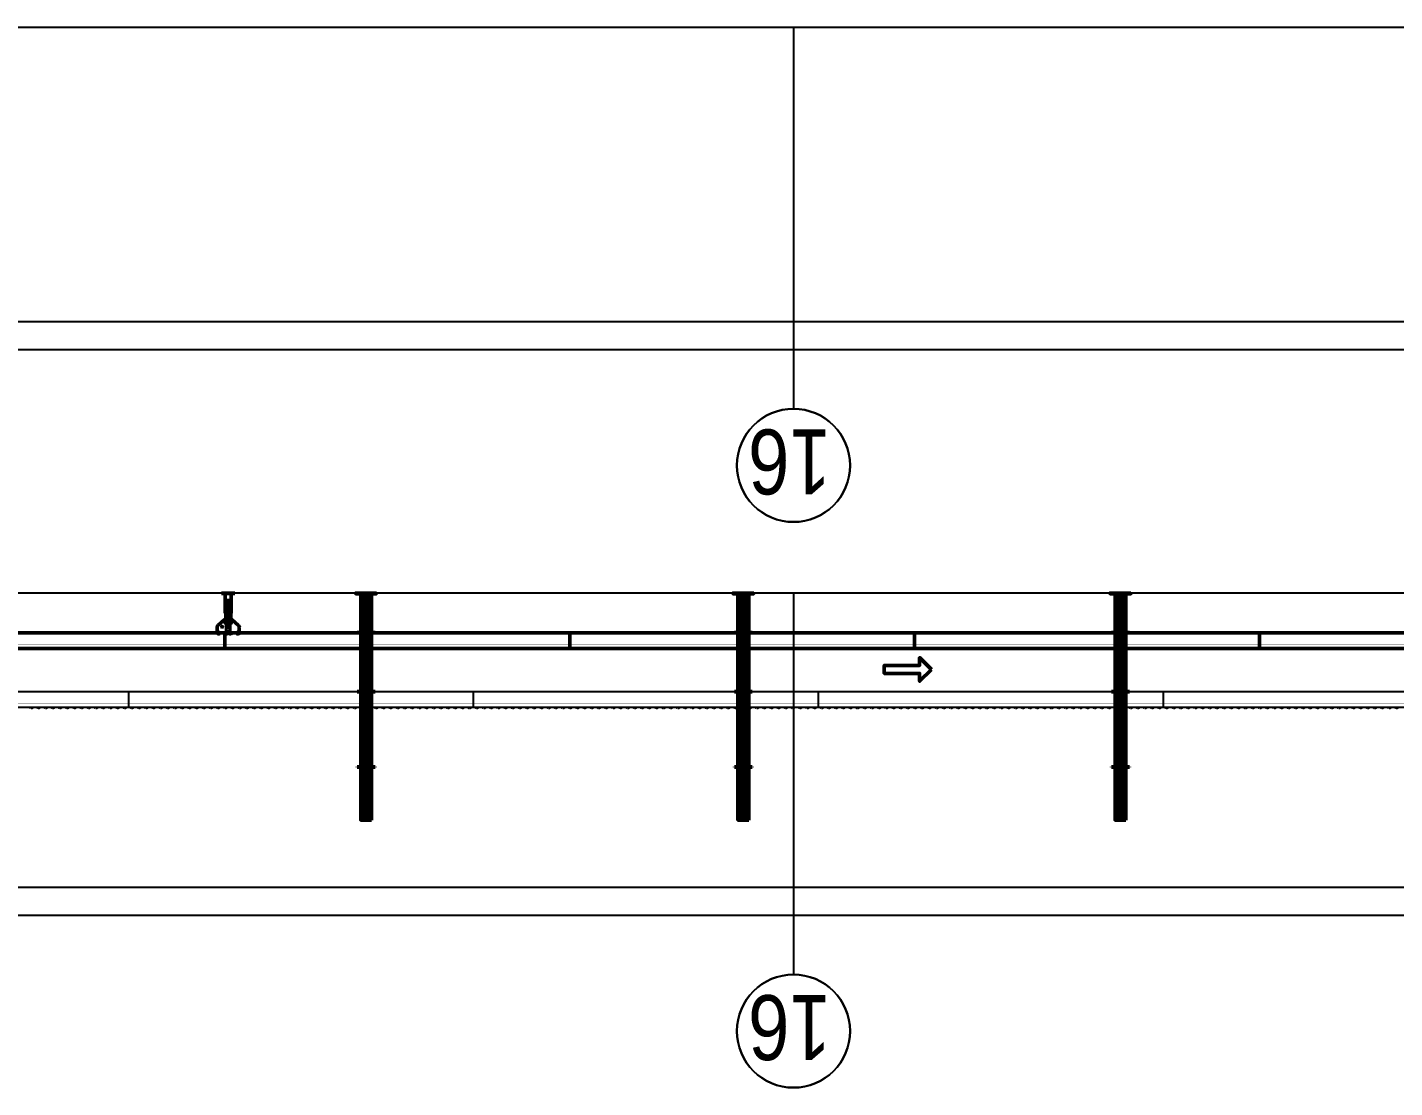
# Model space of a CAD drawing. Header units: millimetres. Extents: x 0 to 461941, y -159644 to 4828.
# Drawn here: x 156954 to 171455, y -147644 to -136398 of the extents above; entities that cross this region are included whole.
import ezdxf

# ---------------------------------------------------------------- set-up
doc = ezdxf.new("R2010")
doc.units = ezdxf.units.MM
for name, pattern in [('Xref Conv Decant Empty Tote$0$AM_ISO02W050', [7.5, 6, -1.5]), ('Xref Conv Decant Product Tote$0$_SBA Dash Dot - Loose', [6, 4, -1, 0, -1]), ('Xref Conv Decant Product Tote$0$AM_ISO02W050', [7.5, 6, -1.5]), ('Xref Conv Decant Product Tote$0$CENTER', [7, 4, -1, 1, -1]), ('Xref Conv Decant Product Tote$0$HIDDEN', [0.375, 0.25, -0.125]), ('Xref Conv Decant Product Tote$0$MultiDeck$0$Conveyor - Ground 940 aisles$0$HIDDEN', [9.525, 6.35, -3.175])]:
    doc.linetypes.add(name, pattern=pattern)
for name, color, linetype in [('AM_BOR', 4, 'Continuous'), ('Xref Conv Decant Empty Tote$0$B', 4, 'Continuous'), ('Xref Conv Decant Empty Tote$0$Conv - Empty Tote', 35, 'Continuous'), ('Xref Conv Decant Empty Tote$0$Conveyor Detail', 150, 'Continuous'), ('Xref Conv Decant Empty Tote$0$Mezz', 1, 'Continuous'), ('Xref Conv Decant Product Tote$0$B', 4, 'Continuous'), ('Xref Conv Decant Product Tote$0$Conveyor Detail', 150, 'Continuous'), ('Xref Conv Decant Product Tote$0$MultiDeck$0$Conveyor - Ground 940 aisles$0$D', 7, 'Continuous'), ('Xref Conv Decant Product Tote$0$MultiDeck$0$Conveyor - Ground 940 aisles$0$H', 7, 'Xref Conv Decant Product Tote$0$MultiDeck$0$Conveyor - Ground 940 aisles$0$HIDDEN'), ('Xref Conv Decant Product Tote$0$S-GRID', 8, 'Continuous')]:
    doc.layers.add(name, color=color, linetype=linetype)
for name, color, linetype, lineweight in [('Xref Conv Decant Empty Tote$0$Hidden', 9, 'Xref Conv Decant Empty Tote$0$AM_ISO02W050', 25), ('Xref Conv Decant Product Tote$0$Conv- Product decant', 3, 'Continuous', 50), ('Xref Conv Decant Product Tote$0$Hidden', 9, 'Xref Conv Decant Product Tote$0$AM_ISO02W050', 25), ('Xref Conv Decant Product Tote$0$S-GRID-IDEN', 1, 'Continuous', 25)]:
    doc.layers.add(name, color=color, linetype=linetype, lineweight=lineweight)
doc.styles.add('Xref Conv Decant Product Tote$0$Arial Narrow_1', font='ARIALN.TTF', dxfattribs={"height": 688.297872})

# ---------------------------------------------------------------- blocks, each defined once
blk = doc.blocks.new('*U158')
blk.add_lwpolyline([(0, 0), (84124.8, 0), (84124.8, -163.5), (0, -163.5)], close=True)
at = {"layer": 'Xref Conv Decant Empty Tote$0$Conveyor Detail', "const_width": 5}
blk.add_lwpolyline([(0, -37), (84124.8, -37)], dxfattribs=at)
at = {"layer": 'Xref Conv Decant Empty Tote$0$Hidden', "ltscale": 5}
for centre in [(13601.7, -12), (13677.9, -12), (13754.1, -12), (13830.3, -12), (13906.5, -12), (13982.7, -12), (14058.9, -12), (14135.1, -12), (14211.3, -12), (14287.5, -12), (14363.7, -12), (14439.9, -12), (14516.1, -12), (14592.3, -12), (14668.5, -12), (14744.7, -12), (14820.9, -12), (14897.1, -12), (14973.3, -12), (15049.5, -12), (15125.7, -12), (15201.9, -12), (15278.1, -12), (15354.3, -12), (15430.5, -12), (15506.7, -12), (15582.9, -12), (15659.1, -12), (15735.3, -12), (15811.5, -12), (15887.7, -12), (15963.9, -12), (16040.1, -12), (16116.3, -12), (16192.5, -12), (16268.7, -12), (16344.9, -12), (16421.1, -12), (16497.3, -12), (16573.5, -12), (16649.7, -12), (16725.9, -12), (16802.1, -12), (16878.3, -12), (16954.5, -12), (17030.7, -12), (17106.9, -12), (17183.1, -12), (17259.3, -12), (17335.5, -12), (17411.7, -12), (17487.9, -12), (17564.1, -12), (17640.3, -12), (17716.5, -12), (17792.7, -12), (17868.9, -12), (17945.1, -12), (18021.3, -12), (18097.5, -12), (18173.7, -12), (18249.9, -12), (18326.1, -12), (18402.3, -12), (18478.5, -12), (18554.7, -12), (18630.9, -12), (18707.1, -12), (18783.3, -12), (18859.5, -12), (18935.7, -12), (19011.9, -12), (19088.1, -12), (19164.3, -12), (19240.5, -12), (19316.7, -12), (19392.9, -12), (19469.1, -12), (19545.3, -12), (19621.5, -12), (19697.7, -12), (19773.9, -12), (19850.1, -12), (19926.3, -12), (20002.5, -12), (20078.7, -12), (20154.9, -12), (20231.1, -12), (20307.3, -12), (20383.5, -12), (20459.7, -12), (20535.9, -12), (20612.1, -12), (20688.3, -12), (20764.5, -12), (20840.7, -12), (20916.9, -12), (20993.1, -12), (21069.3, -12), (21145.5, -12), (21221.7, -12), (21297.9, -12), (21374.1, -12), (21450.3, -12), (21526.5, -12), (21602.7, -12), (21678.9, -12), (21755.1, -12), (21831.3, -12), (21907.5, -12), (21983.7, -12), (22059.9, -12), (22136.1, -12), (22212.3, -12), (22288.5, -12), (22364.7, -12), (22440.9, -12), (22517.1, -12), (22593.3, -12), (22669.5, -12), (22745.7, -12), (22821.9, -12), (22898.1, -12), (22974.3, -12), (23050.5, -12), (23126.7, -12), (23202.9, -12), (23279.1, -12), (23355.3, -12), (23431.5, -12), (23507.7, -12), (23583.9, -12), (23660.1, -12), (23736.3, -12), (23812.5, -12), (23888.7, -12), (23964.9, -12), (24041.1, -12), (24117.3, -12), (24193.5, -12), (24269.7, -12), (24345.9, -12), (24422.1, -12), (24498.3, -12), (24574.5, -12), (24650.7, -12), (24726.9, -12), (24803.1, -12), (24879.3, -12), (24955.5, -12), (25031.7, -12), (25107.9, -12), (25184.1, -12), (25260.3, -12), (25336.5, -12), (25412.7, -12), (25488.9, -12), (25565.1, -12), (25641.3, -12), (25717.5, -12), (25793.7, -12), (25869.9, -12), (25946.1, -12), (26022.3, -12), (26098.5, -12), (26174.7, -12), (26250.9, -12), (26327.1, -12), (26403.3, -12), (26479.5, -12), (26555.7, -12), (26631.9, -12), (26708.1, -12), (26784.3, -12), (26860.5, -12), (26936.7, -12), (27012.9, -12), (27089.1, -12), (27165.3, -12), (27241.5, -12), (27317.7, -12), (27393.9, -12), (27470.1, -12), (27546.3, -12), (27622.5, -12), (27698.7, -12), (27774.9, -12), (27851.1, -12), (27927.3, -12), (28003.5, -12), (28079.7, -12)]:
    blk.add_arc(centre, 25, 28.6854, 151.3146, dxfattribs=at)
blk = doc.blocks.new('Xref Conv Decant Empty Tote')
at = {"layer": 'Xref Conv Decant Empty Tote$0$B'}
for p, q in [((242904, -136398), (134789, -136398)), ((242904, -142398), (134789, -142398))]:
    blk.add_line(p, q, dxfattribs=at)
at = {"layer": 'Xref Conv Decant Empty Tote$0$Conv - Empty Tote'}
for p, q in [((158026, -143446), (158026, -143610)), ((161683, -143446), (161683, -143610)), ((165341, -143446), (165341, -143610)), ((168998, -143446), (168998, -143610))]:
    blk.add_line(p, q, dxfattribs=at)
at = {"layer": 'Xref Conv Decant Empty Tote$0$Mezz'}
for points in [[(144254, -139518), (239475, -139518), (239475, -139818), (144254, -139818)], [(144254, -145518), (239475, -145518), (239475, -145818), (144254, -145818)]]:
    blk.add_lwpolyline(points, close=True, dxfattribs=at)
at = {"layer": 'Xref Conv Decant Empty Tote$0$Conv - Empty Tote', "xscale": -1, "rotation": 180}
blk.add_blockref('*U158', (143395, -143610), dxfattribs=at)
blk = doc.blocks.new('*U284')
blk.add_lwpolyline([(0, 0), (32918.4, 0), (32918.4, -163.5), (0, -163.5)], close=True)
at = {"layer": 'Xref Conv Decant Product Tote$0$Conveyor Detail', "const_width": 5}
blk.add_lwpolyline([(0, -37), (32918.4, -37)], dxfattribs=at)
at = {"layer": 'Xref Conv Decant Product Tote$0$Hidden', "ltscale": 5}
for centre in [(1562.1, -12), (1638.3, -12), (1714.5, -12), (1790.7, -12), (1866.9, -12), (1943.1, -12), (2019.3, -12), (2095.5, -12), (2171.7, -12), (2247.9, -12), (2324.1, -12), (2400.3, -12), (2476.5, -12), (2552.7, -12), (2628.9, -12), (2705.1, -12), (2781.3, -12), (2857.5, -12), (2933.7, -12), (3009.9, -12), (3086.1, -12), (3162.3, -12), (3238.5, -12), (3314.7, -12), (3390.9, -12), (3467.1, -12), (3543.3, -12), (3619.5, -12), (3695.7, -12), (3771.9, -12), (3848.1, -12), (3924.3, -12), (4000.5, -12), (4076.7, -12), (4152.9, -12), (4229.1, -12), (4305.3, -12), (4381.5, -12), (4457.7, -12), (4533.9, -12), (4610.1, -12), (4686.3, -12), (4762.5, -12), (4838.7, -12), (4914.9, -12), (4991.1, -12), (5067.3, -12), (5143.5, -12), (5219.7, -12), (5295.9, -12), (5372.1, -12), (5448.3, -12), (5524.5, -12), (5600.7, -12), (5676.9, -12), (5753.1, -12), (5829.3, -12), (5905.5, -12), (5981.7, -12), (6057.9, -12), (6134.1, -12), (6210.3, -12), (6286.5, -12), (6362.7, -12), (6438.9, -12), (6515.1, -12), (6591.3, -12), (6667.5, -12), (6743.7, -12), (6819.9, -12), (6896.1, -12), (6972.3, -12), (7048.5, -12), (7124.7, -12), (7200.9, -12), (7277.1, -12), (7353.3, -12), (7429.5, -12), (7505.7, -12), (7581.9, -12), (7658.1, -12), (7734.3, -12), (7810.5, -12), (7886.7, -12), (7962.9, -12), (8039.1, -12), (8115.3, -12), (8191.5, -12), (8267.7, -12), (8343.9, -12), (8420.1, -12), (8496.3, -12), (8572.5, -12), (8648.7, -12), (8724.9, -12), (8801.1, -12), (8877.3, -12), (8953.5, -12), (9029.7, -12), (9105.9, -12), (9182.1, -12), (9258.3, -12), (9334.5, -12), (9410.7, -12), (9486.9, -12), (9563.1, -12), (9639.3, -12), (9715.5, -12), (9791.7, -12), (9867.9, -12), (9944.1, -12), (10020.3, -12), (10096.5, -12), (10172.7, -12), (10248.9, -12), (10325.1, -12), (10401.3, -12), (10477.5, -12), (10553.7, -12), (10629.9, -12), (10706.1, -12), (10782.3, -12), (10858.5, -12), (10934.7, -12), (11010.9, -12), (11087.1, -12), (11163.3, -12), (11239.5, -12), (11315.7, -12), (11391.9, -12), (11468.1, -12), (11544.3, -12), (11620.5, -12), (11696.7, -12), (11772.9, -12), (11849.1, -12), (11925.3, -12), (12001.5, -12), (12077.7, -12), (12153.9, -12), (12230.1, -12), (12306.3, -12), (12382.5, -12), (12458.7, -12), (12534.9, -12), (12611.1, -12), (12687.3, -12), (12763.5, -12), (12839.7, -12), (12915.9, -12), (12992.1, -12), (13068.3, -12), (13144.5, -12), (13220.7, -12), (13296.9, -12), (13373.1, -12), (13449.3, -12), (13525.5, -12), (13601.7, -12), (13677.9, -12), (13754.1, -12), (13830.3, -12), (13906.5, -12), (13982.7, -12), (14058.9, -12), (14135.1, -12), (14211.3, -12), (14287.5, -12), (14363.7, -12), (14439.9, -12), (14516.1, -12), (14592.3, -12), (14668.5, -12), (14744.7, -12), (14820.9, -12), (14897.1, -12), (14973.3, -12), (15049.5, -12), (15125.7, -12), (15201.9, -12), (15278.1, -12), (15354.3, -12), (15430.5, -12), (15506.7, -12), (15582.9, -12), (15659.1, -12), (15735.3, -12), (15811.5, -12), (15887.7, -12), (15963.9, -12), (16040.1, -12)]:
    blk.add_arc(centre, 25, 28.6854, 151.3146, dxfattribs=at)
blk = doc.blocks.new('*U225')
at = {"color": 0, "linetype": 'Continuous'}
blk.add_lwpolyline([(0, 0), (125, 125), (125, 42.5), (500, 42.5), (500, -42.5), (125, -42.5), (125, -125)], close=True, dxfattribs=at)
blk = doc.blocks.new('Xref Conv Decant Product Tote$0$Grid - Grid Head-235101')
at = {"layer": 'Xref Conv Decant Product Tote$0$S-GRID-IDEN'}
blk.add_circle((0, 600), 600, dxfattribs=at)
for start, end in [(0, 180), (180, 0)]:
    blk.add_arc((0, 600), 600, start, end, dxfattribs=at)
blk = doc.blocks.new('Xref Conv Decant Product Tote$0$SLOT (0deg)')
blk.add_lwpolyline([(-21, 6.5, 1), (-21, -6.5), (21, -6.5, 1), (21, 6.5)], format="xyb", close=True)
blk = doc.blocks.new('*U385')
for p, q in [((-95, 19), (-30, 19)), ((-95, 19), (-95, 14)), ((-95, 14), (-30, 14)), ((-28, 28), (28, 28)), ((-28, -132), (-28, 28)), ((-24, -132), (-24, 28)), ((24, -132), (24, 28)), ((28, -132), (28, 28)), ((30, 19), (95, 19)), ((95, 14), (30, 14)), ((95, 19), (95, 14)), ((-28, -132), (28, -132))]:
    blk.add_line(p, q)
for centre in [(0, -68), (0, -118)]:
    blk.add_circle(centre, 5.5)
for centre, start, end in [((-30, 10), 0, 90), ((30, 10), 90, 180)]:
    blk.add_arc(centre, 3.2, start, end)
at = {"layer": 'Xref Conv Decant Product Tote$0$MultiDeck$0$Conveyor - Ground 940 aisles$0$D', "linetype": 'Xref Conv Decant Product Tote$0$MultiDeck$0$Conveyor - Ground 940 aisles$0$HIDDEN'}
for p, q in [((-27, 10), (-27, -2)), ((-22, 10), (-22, -1)), ((22, 10), (22, -1)), ((27, 10), (27, -2))]:
    blk.add_line(p, q, dxfattribs=at)
at = {"layer": 'Xref Conv Decant Product Tote$0$MultiDeck$0$Conveyor - Ground 940 aisles$0$D'}
for p, q in [((-2, 0), (-21, 0)), ((-1, 0), (1, 0)), ((0, 2), (0, 21)), ((0, -1), (0, 1)), ((2, 0), (21, 0)), ((-4, -68), (-8, -68)), ((-4, -118), (-8, -118)), ((-2, -68), (2, -68)), ((-2, -118), (2, -118)), ((0, -2), (0, -21)), ((0, -64), (0, -60)), ((0, -70), (0, -66)), ((0, -72), (0, -75)), ((0, -114), (0, -111)), ((0, -120), (0, -116)), ((0, -122), (0, -126)), ((4, -68), (8, -68)), ((4, -118), (8, -118))]:
    blk.add_line(p, q, dxfattribs=at)
at = {"layer": 'Xref Conv Decant Product Tote$0$MultiDeck$0$Conveyor - Ground 940 aisles$0$D', "linetype": 'Xref Conv Decant Product Tote$0$MultiDeck$0$Conveyor - Ground 940 aisles$0$HIDDEN'}
blk.add_circle((0, 0), 20, dxfattribs=at)
for centre, radius, start, end in [((-30, 10), 8.2, 0, 90), ((30, 10), 8.2, 90, 180), ((0, 0), 26.8, 183.5004, 356.4996), ((0, 0), 21.8, 183.8813, 356.1187)]:
    blk.add_arc(centre, radius, start, end, dxfattribs=at)
at = {"layer": 'Xref Conv Decant Product Tote$0$MultiDeck$0$Conveyor - Ground 940 aisles$0$H'}
for p, q in [((-89, 19), (-89, 14)), ((-64, 19), (-64, 14)), ((64, 19), (64, 14)), ((89, 19), (89, 14))]:
    blk.add_line(p, q, dxfattribs=at)
blk = doc.blocks.new('*U389')
for p, q in [((-52.5, 2408), (-52.5, 8)), ((52.5, 8), (52.5, 2408))]:
    blk.add_line(p, q)
for points in [[(-57.5, 2408), (57.5, 2408), (57.5, 8), (-57.5, 8)], [(-110, 0), (110, 0), (110, 8), (-110, 8)]]:
    blk.add_lwpolyline(points, close=True)
at = {"layer": 'Xref Conv Decant Product Tote$0$Hidden'}
for p, q in [((-90, 8), (-90, 0)), ((-76, 8), (-76, 0)), ((76, 8), (76, 0)), ((90, 8), (90, 0))]:
    blk.add_line(p, q, dxfattribs=at)
for name, p in [('Xref Conv Decant Product Tote$0$SLOT (0deg)', (0, 2368)), ('Xref Conv Decant Product Tote$0$SLOT (0deg)', (0, 2328)), ('Xref Conv Decant Product Tote$0$SLOT (0deg)', (0, 2288)), ('Xref Conv Decant Product Tote$0$SLOT (0deg)', (0, 2248)), ('Xref Conv Decant Product Tote$0$SLOT (0deg)', (0, 2208)), ('Xref Conv Decant Product Tote$0$SLOT (0deg)', (0, 2168)), ('Xref Conv Decant Product Tote$0$SLOT (0deg)', (0, 2128)), ('Xref Conv Decant Product Tote$0$SLOT (0deg)', (0, 2088)), ('Xref Conv Decant Product Tote$0$SLOT (0deg)', (0, 2048)), ('Xref Conv Decant Product Tote$0$SLOT (0deg)', (0, 2008)), ('Xref Conv Decant Product Tote$0$SLOT (0deg)', (0, 1968)), ('Xref Conv Decant Product Tote$0$SLOT (0deg)', (0, 1928)), ('Xref Conv Decant Product Tote$0$SLOT (0deg)', (0, 1888)), ('Xref Conv Decant Product Tote$0$SLOT (0deg)', (0, 1848)), ('Xref Conv Decant Product Tote$0$SLOT (0deg)', (0, 1808)), ('Xref Conv Decant Product Tote$0$SLOT (0deg)', (0, 1768)), ('Xref Conv Decant Product Tote$0$SLOT (0deg)', (0, 1728)), ('Xref Conv Decant Product Tote$0$SLOT (0deg)', (0, 1688)), ('Xref Conv Decant Product Tote$0$SLOT (0deg)', (0, 1648)), ('Xref Conv Decant Product Tote$0$SLOT (0deg)', (0, 1608)), ('Xref Conv Decant Product Tote$0$SLOT (0deg)', (0, 1568)), ('Xref Conv Decant Product Tote$0$SLOT (0deg)', (0, 1528)), ('Xref Conv Decant Product Tote$0$SLOT (0deg)', (0, 1488)), ('Xref Conv Decant Product Tote$0$SLOT (0deg)', (0, 1448)), ('Xref Conv Decant Product Tote$0$SLOT (0deg)', (0, 1408)), ('Xref Conv Decant Product Tote$0$SLOT (0deg)', (0, 1368)), ('Xref Conv Decant Product Tote$0$SLOT (0deg)', (0, 1328)), ('Xref Conv Decant Product Tote$0$SLOT (0deg)', (0, 1288)), ('Xref Conv Decant Product Tote$0$SLOT (0deg)', (0, 1248)), ('Xref Conv Decant Product Tote$0$SLOT (0deg)', (0, 1208)), ('Xref Conv Decant Product Tote$0$SLOT (0deg)', (0, 1168)), ('*U385', (0, 1028.5)), ('Xref Conv Decant Product Tote$0$SLOT (0deg)', (0, 1128)), ('Xref Conv Decant Product Tote$0$SLOT (0deg)', (0, 1088)), ('Xref Conv Decant Product Tote$0$SLOT (0deg)', (0, 1048)), ('Xref Conv Decant Product Tote$0$SLOT (0deg)', (0, 1008)), ('Xref Conv Decant Product Tote$0$SLOT (0deg)', (0, 968)), ('Xref Conv Decant Product Tote$0$SLOT (0deg)', (0, 928)), ('Xref Conv Decant Product Tote$0$SLOT (0deg)', (0, 888)), ('Xref Conv Decant Product Tote$0$SLOT (0deg)', (0, 848)), ('Xref Conv Decant Product Tote$0$SLOT (0deg)', (0, 808)), ('Xref Conv Decant Product Tote$0$SLOT (0deg)', (0, 768)), ('Xref Conv Decant Product Tote$0$SLOT (0deg)', (0, 728)), ('Xref Conv Decant Product Tote$0$SLOT (0deg)', (0, 688)), ('Xref Conv Decant Product Tote$0$SLOT (0deg)', (0, 648)), ('Xref Conv Decant Product Tote$0$SLOT (0deg)', (0, 608)), ('Xref Conv Decant Product Tote$0$SLOT (0deg)', (0, 568)), ('Xref Conv Decant Product Tote$0$SLOT (0deg)', (0, 528)), ('Xref Conv Decant Product Tote$0$SLOT (0deg)', (0, 488)), ('Xref Conv Decant Product Tote$0$SLOT (0deg)', (0, 448)), ('*U385', (0, 403.5)), ('Xref Conv Decant Product Tote$0$SLOT (0deg)', (0, 408)), ('Xref Conv Decant Product Tote$0$SLOT (0deg)', (0, 368)), ('Xref Conv Decant Product Tote$0$SLOT (0deg)', (0, 328)), ('Xref Conv Decant Product Tote$0$SLOT (0deg)', (0, 288)), ('Xref Conv Decant Product Tote$0$SLOT (0deg)', (0, 248)), ('Xref Conv Decant Product Tote$0$SLOT (0deg)', (0, 208)), ('Xref Conv Decant Product Tote$0$SLOT (0deg)', (0, 168)), ('Xref Conv Decant Product Tote$0$SLOT (0deg)', (0, 128)), ('Xref Conv Decant Product Tote$0$SLOT (0deg)', (0, 88)), ('Xref Conv Decant Product Tote$0$SLOT (0deg)', (0, 48))]:
    blk.add_blockref(name, p)
blk = doc.blocks.new('*U362')
at = {"linetype": 'Continuous'}
for p, q in [((0, 0), (0, -59)), ((0, 0), (235, 0)), ((235, 0), (235, -59)), ((79, -141), (8, -78)), ((79, -141), (156, -141)), ((91, -136), (91, -287)), ((103, -136), (103, -353)), ((131, -136), (131, -287)), ((143, -136), (143, -287)), ((156, -141), (227, -78)), ((87, -208), (149, -208)), ((87, -208), (87, -418)), ((149, -208), (149, -418)), ((188, -418), (48, -418)), ((48, -418), (48, -423)), ((188, -423), (48, -423)), ((188, -418), (188, -423))]:
    blk.add_line(p, q, dxfattribs=at)
for p, q in [((7, 7), (7, 2)), ((7, 2), (25, 2)), ((9, 9), (12, 9)), ((12, 9), (12, 2)), ((12, 9), (21, 9)), ((21, 9), (21, 2)), ((21, 9), (23, 9)), ((25, 7), (25, 2)), ((88, 7), (88, 2)), ((88, 2), (106, 2)), ((90, 9), (93, 9)), ((93, 9), (93, 2)), ((93, 9), (102, 9)), ((102, 9), (102, 2)), ((102, 9), (104, 9)), ((106, 7), (106, 2)), ((129, 7), (129, 2)), ((129, 2), (147, 2)), ((131, 9), (133, 9)), ((133, 9), (133, 2)), ((133, 9), (142, 9)), ((142, 9), (142, 2)), ((142, 9), (145, 9)), ((147, 7), (147, 2)), ((210, 7), (210, 2)), ((210, 2), (228, 2)), ((212, 9), (214, 9)), ((214, 9), (214, 2)), ((214, 9), (223, 9)), ((223, 9), (223, 2)), ((223, 9), (226, 9)), ((228, 7), (228, 2)), ((117, -109), (111, -113)), ((111, -113), (111, -120)), ((111, -120), (117, -124)), ((124, -113), (117, -109)), ((117, -124), (124, -120)), ((124, -120), (124, -113))]:
    blk.add_line(p, q)
at = {"linetype": 'Xref Conv Decant Product Tote$0$CENTER'}
for p, q in [((68, -412), (68, -433)), ((168, -412), (168, -433))]:
    blk.add_line(p, q, dxfattribs=at)
for points in [[(111, -69), (117, -73), (124, -69), (124, -62), (117, -58), (111, -62)], [(110, -225), (117, -230), (126, -225), (126, -216), (117, -211), (110, -216)], [(110, -276), (117, -281), (126, -276), (126, -267), (117, -262), (110, -267)]]:
    blk.add_lwpolyline(points, close=True)
for centre, radius in [((117, -66), 8.4), ((117, -117), 8.4), ((117, -66), 6.4), ((117, -117), 6.4), ((117, -220), 8), ((117, -271), 8)]:
    blk.add_circle(centre, radius)
at = {"linetype": 'Continuous'}
blk.add_circle((182, -66), 3.6, dxfattribs=at)
for centre, radius, start, end in [((9, 6), 2.53, 23.991, 156.009), ((16, 1), 7.86, 54.0166, 125.9834), ((23, 6), 2.53, 23.991, 156.009), ((90, 6), 2.53, 23.991, 156.009), ((97, 1), 7.86, 54.0166, 125.9834), ((104, 6), 2.53, 23.991, 156.009), ((131, 6), 2.53, 23.991, 156.009), ((138, 1), 7.86, 54.0166, 125.9834), ((145, 6), 2.53, 23.991, 156.009), ((212, 6), 2.53, 23.991, 156.009), ((219, 1), 7.86, 54.0166, 125.9834), ((226, 6), 2.53, 23.991, 156.009)]:
    blk.add_arc(centre, radius, start, end)
for centre, radius, start, end in [((25, -59), 25.4, 180, 228.2691), ((89, -105), 4.4, 45, 225), ((116, -78), 43.1, 224.5473, 271.6144), ((117, -76), 36.4, 225, 270), ((117, -76), 36.4, 270, 315), ((119, -78), 43.1, 268.3856, 315.4527), ((146, -105), 4.4, 315, 135), ((210, -59), 25.4, 311.7309, 0)]:
    blk.add_arc(centre, radius, start, end, dxfattribs=at)
at = {"layer": 'Xref Conv Decant Product Tote$0$Hidden', "linetype": 'Xref Conv Decant Product Tote$0$HIDDEN'}
for p, q in [((11, -17), (11, 2)), ((12, -18), (12, 2)), ((20, -18), (20, 2)), ((21, -17), (21, 2)), ((92, -17), (92, 2)), ((93, -18), (93, 2)), ((101, -18), (101, 2)), ((102, -17), (102, 2)), ((133, -17), (133, 2)), ((134, -18), (134, 2)), ((142, -18), (142, 2)), ((143, -17), (143, 2)), ((214, -17), (214, 2)), ((215, -18), (215, 2)), ((223, -18), (223, 2)), ((224, -17), (224, 2)), ((0, -3), (235, -3)), ((12, -18), (11, -17)), ((11, -17), (21, -17)), ((12, -18), (20, -18)), ((20, -18), (21, -17)), ((91, -128), (91, -173)), ((91, -142), (91, -353)), ((92, -17), (102, -17)), ((93, -18), (92, -17)), ((91, -18), (91, -159)), ((91, -18), (143, -18)), ((93, -18), (93, -353)), ((93, -18), (101, -18)), ((93, -128), (93, -173)), ((96, -118), (138, -118)), ((96, -120), (138, -120)), ((101, -18), (102, -17)), ((101, -18), (101, -353)), ((103, -18), (103, -159)), ((103, -142), (103, -287)), ((131, -142), (131, -353)), ((131, -18), (131, -159)), ((133, -17), (143, -17)), ((134, -18), (133, -17)), ((133, -18), (133, -353)), ((134, -18), (142, -18)), ((141, -128), (141, -173)), ((142, -18), (143, -17)), ((141, -18), (141, -353)), ((143, -128), (143, -173)), ((143, -142), (143, -353)), ((143, -18), (143, -159)), ((214, -17), (224, -17)), ((215, -18), (214, -17)), ((215, -18), (223, -18)), ((223, -18), (224, -17)), ((90, -208), (90, -418)), ((96, -176), (98, -176)), ((98, -178), (96, -178)), ((101, -170), (101, -173)), ((101, -170), (103, -170)), ((103, -170), (103, -173)), ((131, -170), (131, -173)), ((131, -170), (133, -170)), ((133, -170), (131, -170)), ((133, -170), (133, -173)), ((133, -170), (133, -173)), ((138, -176), (136, -176)), ((136, -178), (138, -178)), ((146, -208), (146, -418)), ((143, -353), (91, -353))]:
    blk.add_line(p, q, dxfattribs=at)
at = {"layer": 'Xref Conv Decant Product Tote$0$Hidden', "linetype": 'Xref Conv Decant Product Tote$0$CENTER'}
for p, q in [((16, 11), (16, -9)), ((97, -9), (97, 11)), ((97, 11), (97, -9)), ((138, -9), (138, 11)), ((219, -9), (219, 11))]:
    blk.add_line(p, q, dxfattribs=at)
at = {"layer": 'Xref Conv Decant Product Tote$0$Hidden'}
for p, q in [((16, 9), (16, -11)), ((97, 9), (97, -11)), ((138, 9), (138, -11)), ((219, 9), (219, -11))]:
    blk.add_line(p, q, dxfattribs=at)
for points in [[(7, -5), (5, -3)], [(27, -3), (5, -3)], [(25, -5), (7, -5)], [(7, -10), (7, -5)], [(23, -12), (21, -12), (12, -12), (9, -12)], [(12, -12), (12, -5)], [(21, -12), (21, -5)], [(27, -3), (25, -5)], [(25, -10), (25, -5)], [(88, -5), (86, -3)], [(108, -3), (86, -3)], [(106, -5), (88, -5)], [(88, -10), (88, -5)], [(104, -12), (102, -12), (93, -12), (90, -12)], [(93, -12), (93, -5)], [(102, -12), (102, -5)], [(108, -3), (106, -5)], [(106, -10), (106, -5)], [(129, -5), (127, -3)], [(149, -3), (127, -3)], [(147, -5), (129, -5)], [(129, -10), (129, -5)], [(145, -12), (142, -12), (133, -12), (131, -12)], [(133, -12), (133, -5)], [(142, -12), (142, -5)], [(149, -3), (147, -5)], [(147, -10), (147, -5)], [(210, -5), (208, -3)], [(230, -3), (208, -3)], [(228, -5), (210, -5)], [(210, -10), (210, -5)], [(226, -12), (223, -12), (214, -12), (212, -12)], [(214, -12), (214, -5)], [(223, -12), (223, -5)], [(230, -3), (228, -5)], [(228, -10), (228, -5)]]:
    blk.add_lwpolyline(points, dxfattribs=at)
for centre, radius, start, end in [((9, -9), 2.53, 203.991, 336.009), ((16, -4), 7.86, 234.0166, 305.9834), ((23, -9), 2.53, 203.991, 336.009), ((90, -9), 2.53, 203.991, 336.009), ((97, -4), 7.86, 234.0166, 305.9834), ((104, -9), 2.53, 203.991, 336.009), ((131, -9), 2.53, 203.991, 336.009), ((138, -4), 7.86, 234.0166, 305.9834), ((145, -9), 2.53, 203.991, 336.009), ((212, -9), 2.53, 203.991, 336.009), ((219, -4), 7.86, 234.0166, 305.9834), ((226, -9), 2.53, 203.991, 336.009)]:
    blk.add_arc(centre, radius, start, end, dxfattribs=at)
at = {"layer": 'Xref Conv Decant Product Tote$0$Hidden', "linetype": 'Xref Conv Decant Product Tote$0$HIDDEN'}
for centre, radius, start, end in [((96, -123), 5, 90, 180), ((96, -123), 3, 90, 180), ((138, -123), 5, 0, 90), ((138, -123), 3, 0, 90), ((96, -173), 5, 180, 270), ((96, -173), 5, 180, 270), ((96, -173), 3, 180, 270), ((98, -173), 3, 270, 0), ((98, -173), 5, 270, 0), ((136, -173), 5, 180, 270), ((136, -173), 3, 180, 270), ((138, -173), 5, 270, 0), ((138, -173), 3, 270, 0)]:
    blk.add_arc(centre, radius, start, end, dxfattribs=at)
blk = doc.blocks.new('Xref Conv Decant Product Tote')
at = {"layer": 'Xref Conv Decant Product Tote$0$B'}
for p, q in [((242904, -136398), (134789, -136398)), ((242904, -142398), (134789, -142398))]:
    blk.add_line(p, q, dxfattribs=at)
at = {"layer": 'Xref Conv Decant Product Tote$0$Conv- Product decant'}
for p, q in [((159049, -142821), (159049, -142985)), ((162707, -142821), (162707, -142985)), ((166364, -142821), (166364, -142985)), ((170022, -142821), (170022, -142985))]:
    blk.add_line(p, q, dxfattribs=at)
at = {"layer": 'Xref Conv Decant Product Tote$0$S-GRID', "linetype": 'Xref Conv Decant Product Tote$0$_SBA Dash Dot - Loose'}
for p, q in [((165079, -136398), (165079, -140444)), ((165079, -142398), (165079, -146444))]:
    blk.add_line(p, q, dxfattribs=at)
at = {"layer": 'Xref Conv Decant Product Tote$0$Conv- Product decant', "rotation": 180}
for name, p in [('*U362', (159202, -142821)), ('*U389', (160547, -142398)), ('*U389', (164547, -142398)), ('*U389', (168547, -142398)), ('*U225', (166542, -143208)), ('*U385', (160547, -144226)), ('*U385', (164547, -144226)), ('*U385', (168547, -144226))]:
    blk.add_blockref(name, p, dxfattribs=at)
at = {"layer": 'Xref Conv Decant Product Tote$0$Conv- Product decant', "xscale": -1, "rotation": 180}
blk.add_blockref('*U284', (155392, -142985), dxfattribs=at)
at = {"layer": 'Xref Conv Decant Product Tote$0$S-GRID-IDEN', "rotation": 180}
for p in [(165079, -140444), (165079, -146444)]:
    blk.add_blockref('Xref Conv Decant Product Tote$0$Grid - Grid Head-235101', p, dxfattribs=at)
at = {"layer": 'Xref Conv Decant Product Tote$0$S-GRID-IDEN', "lineweight": 9, "char_height": 688.3, "width": 680.37, "attachment_point": 2, "rotation": 180, "line_spacing_factor": 0.968573, "style": 'Xref Conv Decant Product Tote$0$Arial Narrow_1'}
for insert in [(165038, -141351), (165038, -147351)]:
    blk.add_mtext('16', dxfattribs=dict(at, insert=insert))

msp = doc.modelspace()

# ---------------------------------------------------------------- block references
for name in ['Xref Conv Decant Empty Tote', 'Xref Conv Decant Product Tote']:
    msp.add_blockref(name, (0, 0))
at = {"layer": 'AM_BOR'}
msp.add_blockref('Xref Conv Decant Product Tote', (0, 0), dxfattribs=at)

doc.saveas('drawing.dxf')
